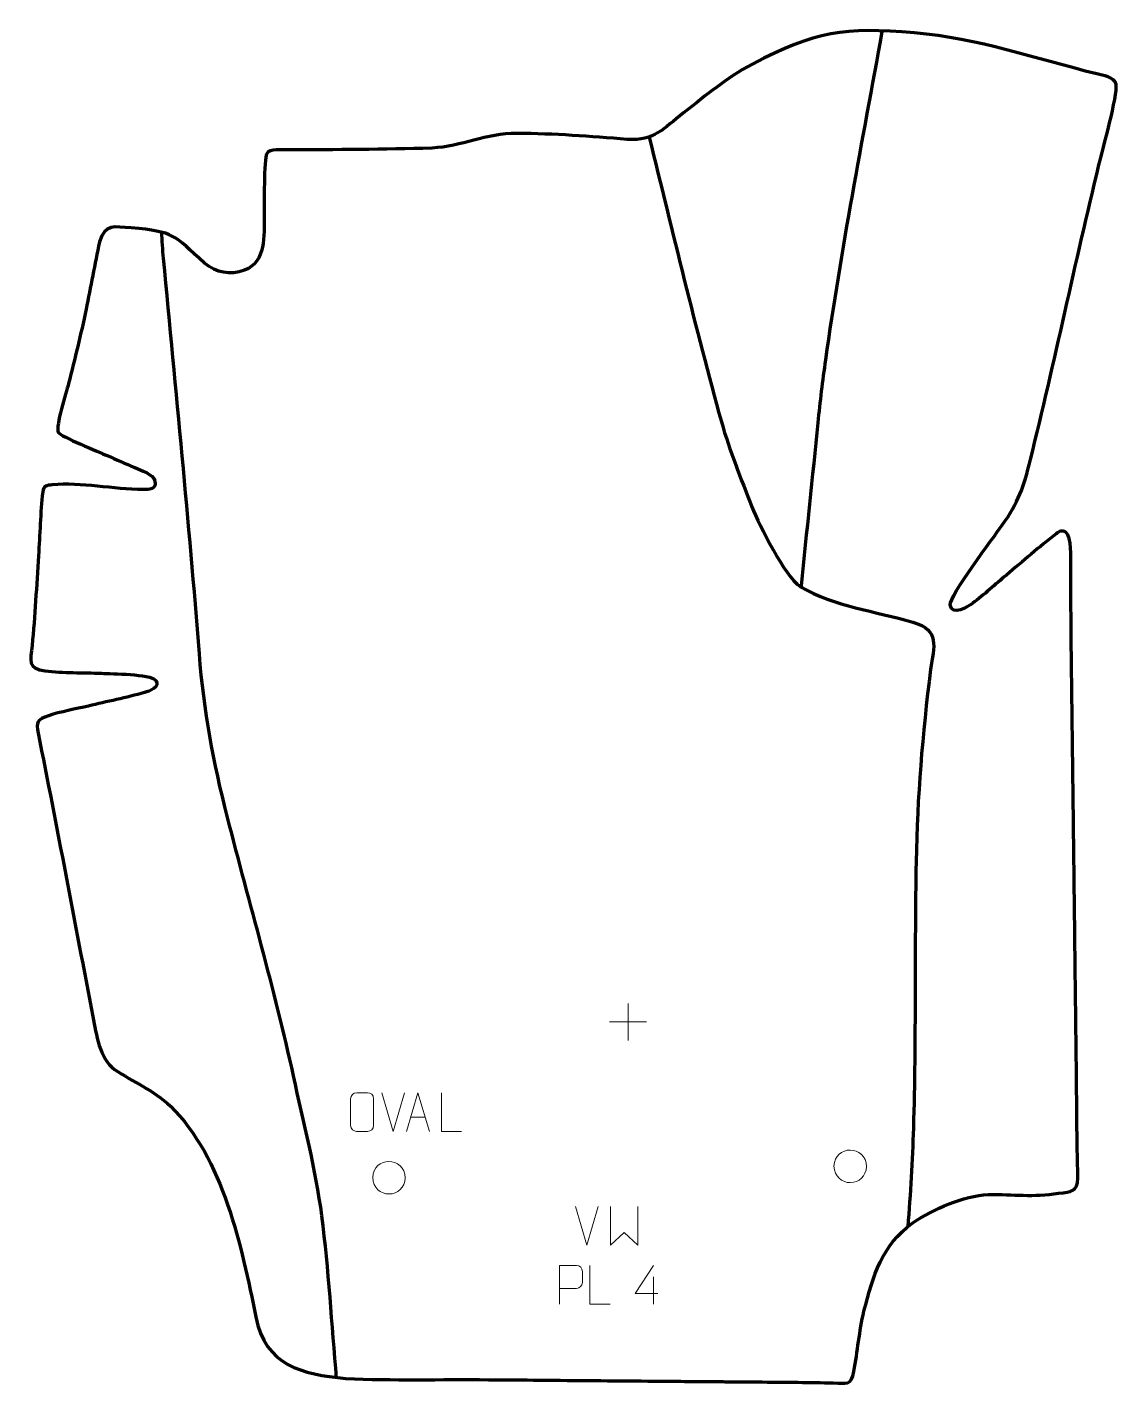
# Model space of a CAD drawing. Header units: millimetres. Extents: x 1449 to 2153, y -18 to 859.
import ezdxf

# ---------------------------------------------------------------- set-up
doc = ezdxf.new("R2010")
doc.units = ezdxf.units.MM
doc.header["$MEASUREMENT"] = 0
doc.layers.add('layer 2', color=7, linetype='Continuous')
doc.layers.add('layer 3', color=7, linetype='Continuous')

msp = doc.modelspace()

# ---------------------------------------------------------------- linework, layer by layer
at = {"layer": 'layer 2', "color": 142, "lineweight": 158}
for points, knots in [([(2000.5772, 856.0638), (1987.7199, 785.5541), (1974.1164, 715.2085), (1964.1284, 644.2121), (1964.1284, 644.2121), (1962.2407, 630.7141), (1960.5665, 617.2184), (1959.2047, 603.6566), (1959.2047, 603.6566), (1955.7275, 568.5516), (1951.9529, 533.4767), (1948.3861, 498.3805), (1948.3861, 498.3805), (1948.3861, 498.3805), (1948.2904, 497.4381), (1948.2904, 497.4381)], [0, 0, 0, 0, 0.2, 0.2, 0.2, 0.2, 0.4, 0.4, 0.4, 0.4, 0.6, 0.6, 0.6, 0.6, 1, 1, 1, 1]), ([(1850.47, 787.8451), (1865.6021, 726.6327), (1880.1978, 664.8717), (1897.0376, 604.1279), (1897.0376, 604.1279), (1902.3759, 585.629), (1909.7091, 567.3597), (1916.6397, 549.3882), (1916.6397, 549.3882), (1921.8043, 536.9347), (1937.5341, 505.2124), (1947.947, 497.8039), (1947.947, 497.8039), (1970.3216, 485.1823), (1996.1773, 481.9221), (2020.4693, 475.0457), (2020.4693, 475.0457), (2038.4482, 469.6029), (2033.9177, 459.5357), (2031.9658, 444.3231), (2031.9658, 444.3231), (2026.5682, 402.2559), (2023.3809, 362.677), (2022.5847, 320.2499), (2022.5847, 320.2499), (2021.5115, 263.0578), (2022.5476, 205.8634), (2020.8332, 148.6747), (2020.8332, 148.6747), (2020.1804, 127.3548), (2018.9273, 106.0987), (2017.1697, 84.8421)], [0, 0, 0, 0, 0.11111111, 0.11111111, 0.11111111, 0.11111111, 0.22222222, 0.22222222, 0.22222222, 0.22222222, 0.33333333, 0.33333333, 0.33333333, 0.33333333, 0.44444444, 0.44444444, 0.44444444, 0.44444444, 0.55555556, 0.55555556, 0.55555556, 0.55555556, 0.66666667, 0.66666667, 0.66666667, 0.66666667, 0.77777778, 0.77777778, 0.77777778, 0.77777778, 1, 1, 1, 1]), ([(1648.8534, -13.0099), (1645.7838, 21.7272), (1643.8517, 57.3229), (1639.3916, 91.8384), (1639.3916, 91.8384), (1635.4659, 121.8149), (1627.5139, 152.5985), (1621.0836, 182.2502), (1621.0836, 182.2502), (1608.7126, 238.4681), (1592.8181, 293.2635), (1578.5105, 348.9251), (1578.5105, 348.9251), (1569.3348, 385.2838), (1563.3268, 417.0786), (1560.3875, 454.5532), (1560.3875, 454.5532), (1553.7094, 539.6979), (1545.2579, 624.5343), (1537.2683, 709.5489), (1537.2683, 709.5489), (1536.727, 715.3088), (1536.4129, 721.0304), (1536.1553, 726.8076)], [0, 0, 0, 0, 0.14285714, 0.14285714, 0.14285714, 0.14285714, 0.28571429, 0.28571429, 0.28571429, 0.28571429, 0.42857143, 0.42857143, 0.42857143, 0.42857143, 0.57142857, 0.57142857, 0.57142857, 0.57142857, 0.71428571, 0.71428571, 0.71428571, 0.71428571, 1, 1, 1, 1])]:
    msp.add_open_spline(points, degree=3, knots=knots, dxfattribs=at)
at = {"layer": 'layer 2', "color": 250, "lineweight": 9}
for points in [[(1836.807, 228.9692), (1836.807, 228.9692), (1836.807, 204.9913), (1836.807, 204.9913)], [(1824.8181, 216.9802), (1824.8181, 216.9802), (1848.796, 216.9802), (1848.796, 216.9802)], [(1685.3406, 146.3473), (1685.3406, 146.3473), (1678.0188, 171.3009), (1678.0188, 171.3009)], [(1692.6625, 171.3009), (1692.6625, 171.3009), (1685.3407, 146.3473), (1685.3407, 146.3473)], [(1696.5928, 155.5968), (1696.5928, 155.5968), (1706.0885, 155.5968), (1706.0885, 155.5968)], [(1810.1769, 73.0483), (1810.1769, 73.0483), (1802.8551, 98.0019), (1802.8551, 98.0019)], [(1817.4988, 98.0019), (1817.4988, 98.0019), (1810.177, 73.0483), (1810.177, 73.0483)], [(1853.1903, 52.5342), (1853.1903, 52.5342), (1853.1903, 34.8695), (1853.1903, 34.8695)]]:
    msp.add_open_spline(points, degree=3, dxfattribs=at)
for points, knots in [([(1661.821, 171.3006), (1664.1467, 171.3006), (1666.4728, 171.3006), (1668.7989, 171.3006), (1668.7989, 171.3006), (1670.7455, 171.3362), (1672.7369, 169.8446), (1672.7636, 167.407), (1672.7636, 167.407), (1672.7632, 161.6601), (1672.7632, 155.9128), (1672.7636, 150.1651), (1672.7636, 150.1651), (1672.6238, 147.8417), (1670.9466, 146.3621), (1668.7989, 146.3513), (1668.7989, 146.3513), (1666.467, 146.3517), (1664.1351, 146.3517), (1661.8036, 146.3513), (1661.8036, 146.3513), (1659.8786, 146.2459), (1657.9065, 148.1304), (1657.9177, 150.1477), (1657.9177, 150.1477), (1657.918, 155.9178), (1657.918, 161.6875), (1657.9177, 167.4568), (1657.9177, 167.4568), (1657.9219, 169.5949), (1659.6686, 171.3141), (1661.821, 171.3006)], [0, 0, 0, 0, 0.11111111, 0.11111111, 0.11111111, 0.11111111, 0.22222222, 0.22222222, 0.22222222, 0.22222222, 0.33333333, 0.33333333, 0.33333333, 0.33333333, 0.44444444, 0.44444444, 0.44444444, 0.44444444, 0.55555556, 0.55555556, 0.55555556, 0.55555556, 0.66666667, 0.66666667, 0.66666667, 0.66666667, 0.77777778, 0.77777778, 0.77777778, 0.77777778, 1, 1, 1, 1]), ([(1693.8702, 146.3474), (1693.8702, 146.3474), (1701.2412, 171.3009), (1701.2412, 171.3009), (1701.2412, 171.3009), (1701.2412, 171.3009), (1708.8111, 146.3474), (1708.8111, 146.3474)], [0, 0, 0, 0, 0.33333333, 0.33333333, 0.33333333, 0.33333333, 1, 1, 1, 1]), ([(1729.5007, 146.3473), (1729.5007, 146.3473), (1716.5516, 146.3473), (1716.5516, 146.3473), (1716.5516, 146.3473), (1716.5516, 146.3473), (1716.5516, 171.3009), (1716.5516, 171.3009)], [0, 0, 0, 0, 0.33333333, 0.33333333, 0.33333333, 0.33333333, 1, 1, 1, 1]), ([(1969.629, 123.905), (1969.6997, 130.5454), (1974.9737, 134.3914), (1980.129, 134.2944), (1980.129, 134.2944), (1985.2843, 134.3914), (1990.5583, 130.328), (1990.629, 123.6876), (1990.629, 123.6876), (1990.2588, 117.3583), (1985.8169, 113.3276), (1980.129, 113.2982), (1980.129, 113.2982), (1974.9737, 113.2012), (1969.6997, 117.2646), (1969.629, 123.905)], [0, 0, 0, 0, 0.2, 0.2, 0.2, 0.2, 0.4, 0.4, 0.4, 0.4, 0.6, 0.6, 0.6, 0.6, 1, 1, 1, 1]), ([(1672.1504, 116.5741), (1672.2211, 123.2145), (1677.4951, 127.0605), (1682.6504, 126.9635), (1682.6504, 126.9635), (1687.8057, 127.0605), (1693.0797, 122.9971), (1693.1504, 116.3567), (1693.1504, 116.3567), (1692.7802, 110.0274), (1688.3383, 105.9967), (1682.6504, 105.9673), (1682.6504, 105.9673), (1677.4951, 105.8703), (1672.2211, 109.9337), (1672.1504, 116.5741)], [0, 0, 0, 0, 0.2, 0.2, 0.2, 0.2, 0.4, 0.4, 0.4, 0.4, 0.6, 0.6, 0.6, 0.6, 1, 1, 1, 1]), ([(1825.4722, 98.0042), (1825.4722, 98.0042), (1825.4722, 73.0462), (1825.4722, 73.0462), (1825.4722, 73.0462), (1825.4722, 73.0462), (1834.3149, 81.1109), (1834.3149, 81.1109), (1834.3149, 81.1109), (1834.3149, 81.1109), (1843.1573, 73.0468), (1843.1573, 73.0468), (1843.1573, 73.0468), (1843.1573, 73.0468), (1843.1573, 98.0042), (1843.1573, 98.0042)], [0, 0, 0, 0, 0.2, 0.2, 0.2, 0.2, 0.4, 0.4, 0.4, 0.4, 0.6, 0.6, 0.6, 0.6, 1, 1, 1, 1]), ([(1792.712, 34.8798), (1792.712, 34.8798), (1792.712, 59.8334), (1792.712, 59.8334), (1792.712, 59.8334), (1796.307, 59.8334), (1799.9023, 59.8334), (1803.4977, 59.8334), (1803.4977, 59.8334), (1805.8229, 59.7955), (1807.3803, 58.3054), (1807.3761, 55.9393), (1807.3761, 55.9393), (1807.3757, 53.9036), (1807.3757, 50.8443), (1807.3761, 48.8083), (1807.3761, 48.8083), (1807.3696, 46.9329), (1805.5574, 44.991), (1803.5478, 44.9719), (1803.5478, 44.9719), (1803.5478, 44.9719), (1792.712, 44.9719), (1792.712, 44.9719)], [0, 0, 0, 0, 0.14285714, 0.14285714, 0.14285714, 0.14285714, 0.28571429, 0.28571429, 0.28571429, 0.28571429, 0.42857143, 0.42857143, 0.42857143, 0.42857143, 0.57142857, 0.57142857, 0.57142857, 0.57142857, 0.71428571, 0.71428571, 0.71428571, 0.71428571, 1, 1, 1, 1]), ([(1825.1982, 34.8797), (1825.1982, 34.8797), (1812.2491, 34.8797), (1812.2491, 34.8797), (1812.2491, 34.8797), (1812.2491, 34.8797), (1812.2491, 59.8333), (1812.2491, 59.8333)], [0, 0, 0, 0, 0.33333333, 0.33333333, 0.33333333, 0.33333333, 1, 1, 1, 1]), ([(1856.1344, 41.7731), (1856.1344, 41.7731), (1841.3127, 41.7731), (1841.3127, 41.7731), (1841.3127, 41.7731), (1841.3127, 41.7731), (1853.1903, 59.8436), (1853.1903, 59.8436)], [0, 0, 0, 0, 0.33333333, 0.33333333, 0.33333333, 0.33333333, 1, 1, 1, 1])]:
    msp.add_open_spline(points, degree=3, knots=knots, dxfattribs=at)
at = {"layer": 'layer 3', "color": 242, "lineweight": 158}
msp.add_open_spline([(1710.3387, 780.8638), (1729.8311, 781.8401), (1744.8554, 790.5244), (1765.2717, 790.369), (1765.2717, 790.369), (1789.4565, 790.08), (1812.2675, 788.5161), (1836.3237, 786.4341), (1836.3237, 786.4341), (1854.3351, 785.5761), (1859.4141, 793.3661), (1872.5163, 803.5024), (1872.5163, 803.5024), (1888.0455, 815.584), (1899.3895, 825.6035), (1917.0889, 835.0614), (1917.0889, 835.0614), (1957.587, 856.309), (1976.2784, 858.8809), (2021.6491, 855.2966), (2021.6491, 855.2966), (2062.6638, 851.4424), (2099.5598, 838.7056), (2139.0662, 828.6804), (2139.0662, 828.6804), (2143.2585, 827.6687), (2150.5572, 826.8122), (2151.5698, 821.9165), (2151.5698, 821.9165), (2152.6665, 814.7554), (2142.9385, 780.074), (2140.49, 770.0027), (2140.49, 770.0027), (2125.207, 706.756), (2111.8976, 642.9593), (2096.3387, 579.8238), (2096.3387, 579.8238), (2091.8548, 561.629), (2088.788, 552.7476), (2077.9203, 537.2348), (2077.9203, 537.2348), (2072.7319, 529.9282), (2043.6409, 491.6373), (2044.5733, 485.8753), (2044.5733, 485.8753), (2045.7486, 478.612), (2056.0298, 484.8738), (2059.1102, 487.1503), (2059.1102, 487.1503), (2066.3346, 492.5665), (2073.7264, 499.434), (2080.7888, 505.3186), (2080.7888, 505.3186), (2091.3194, 514.1468), (2102.0727, 523.6387), (2112.9111, 531.9865), (2112.9111, 531.9865), (2114.8135, 533.4517), (2116.7559, 534.5623), (2119.1452, 532.9409), (2119.1452, 532.9409), (2123.0219, 529.4529), (2122.2869, 516.6881), (2122.2984, 511.4115), (2122.2984, 511.4115), (2122.3976, 466.058), (2123.1869, 420.5841), (2123.7279, 375.2218), (2123.7279, 375.2218), (2123.7279, 375.2218), (2123.7393, 374.2695), (2123.7393, 374.2695), (2123.7393, 374.2695), (2123.8907, 361.5721), (2124.0422, 348.8748), (2124.1936, 336.1774), (2124.1936, 336.1774), (2124.3451, 323.48), (2124.4965, 310.7827), (2124.648, 298.0853), (2124.648, 298.0853), (2124.7237, 291.7366), (2124.7994, 285.3879), (2124.8751, 279.0392), (2124.8751, 279.0392), (2125.0228, 266.6593), (2125.1705, 254.2794), (2125.3181, 241.8994), (2125.3181, 241.8994), (2125.3901, 235.8682), (2125.462, 229.8369), (2125.534, 223.8057), (2125.534, 223.8057), (2125.5983, 218.4093), (2125.6627, 213.0129), (2125.7271, 207.6166), (2125.7271, 207.6166), (2125.7952, 201.9028), (2125.8634, 196.189), (2125.9315, 190.4751), (2125.9315, 190.4751), (2126.2205, 165.7441), (2126.3016, 141.0094), (2126.8842, 116.2827), (2126.8842, 116.2827), (2126.5562, 107.0025), (2122.8266, 107.7181), (2114.5223, 106.3977), (2114.5223, 106.3977), (2097.7791, 103.8283), (2085.5402, 105.7528), (2069.2016, 105.7313), (2069.2016, 105.7313), (2052.8491, 104.6435), (2034.0591, 96.3934), (2020.5044, 87.3815), (2020.5044, 87.3815), (2000.1838, 72.5029), (1995.0462, 53.4727), (1988.9789, 30.2769), (1988.9789, 30.2769), (1985.8887, 17.3228), (1984.8848, 4.4545), (1982.4508, -8.5077), (1982.4508, -8.5077), (1980.7026, -17.8175), (1977.8274, -16.1218), (1969.0598, -15.9094), (1969.0598, -15.9094), (1961.5862, -15.7282), (1954.0509, -15.61), (1946.5751, -15.5408), (1946.5751, -15.5408), (1937.6973, -15.4653), (1928.8196, -15.3899), (1919.9418, -15.3144), (1919.9418, -15.3144), (1913.6006, -15.2605), (1907.2593, -15.2066), (1900.9181, -15.1527), (1900.9181, -15.1527), (1897.1133, -15.1203), (1893.3086, -15.088), (1889.5038, -15.0556), (1889.5038, -15.0556), (1889.5038, -15.0556), (1887.6014, -15.0395), (1887.6014, -15.0395), (1887.6014, -15.0395), (1874.9189, -14.9317), (1862.2364, -14.8239), (1849.5539, -14.716), (1849.5539, -14.716), (1826.4084, -14.5193), (1803.2628, -14.3225), (1780.1173, -14.1258), (1780.1173, -14.1258), (1769.0201, -14.0314), (1757.9229, -13.9371), (1746.8257, -13.8428), (1746.8257, -13.8428), (1716.2763, -13.623), (1685.0577, -14.4131), (1654.6039, -13.116), (1654.6039, -13.116), (1626.5439, -10.2364), (1602.8815, -4.8911), (1596.707, 26.7322), (1596.707, 26.7322), (1587.8244, 71.631), (1575.6468, 129.5338), (1541.7163, 162.5577), (1541.7163, 162.5577), (1530.8498, 173.1339), (1517.9237, 177.9496), (1505.7145, 186.2901), (1505.7145, 186.2901), (1495.5639, 194.0861), (1494.09, 208.5275), (1491.7671, 220.4143), (1491.7671, 220.4143), (1479.867, 281.3708), (1468.6123, 342.4724), (1456.4002, 403.3638), (1456.4002, 403.3638), (1454.9717, 410.4864), (1455.6974, 411.9439), (1463.1179, 414.538), (1463.1179, 414.538), (1470.589, 417.1498), (1480.8723, 418.9453), (1488.863, 420.8519), (1488.863, 420.8519), (1500.7855, 423.685), (1513.2807, 426.2494), (1525.0347, 429.5333), (1525.0347, 429.5333), (1528.1287, 430.3977), (1535.6244, 432.9601), (1532.264, 437.4158), (1532.264, 437.4158), (1528.1989, 441.6383), (1504.3569, 441.6392), (1497.1995, 441.9491), (1497.1995, 441.9491), (1485.5733, 442.403), (1472.3725, 442.1854), (1460.9701, 443.5272), (1460.9701, 443.5272), (1449.3455, 445.184), (1451.4684, 449.9444), (1452.4696, 459.8831), (1452.4696, 459.8831), (1454.3827, 478.8741), (1455.349, 498.6513), (1456.6246, 517.7568), (1456.6246, 517.7568), (1457.478, 531.2728), (1457.875, 545.6652), (1459.3665, 559.0321), (1459.3665, 559.0321), (1459.9388, 563.0386), (1461.4735, 563.1593), (1465.5548, 563.5965), (1465.5548, 563.5965), (1484.17, 565.2342), (1505.1355, 560.7191), (1523.9398, 560.4588), (1523.9398, 560.4588), (1527.9622, 560.4032), (1533.0571, 560.3933), (1531.6891, 566.1322), (1531.6891, 566.1322), (1530.6618, 570.4421), (1522.4006, 573.1458), (1518.6894, 574.7083), (1518.6894, 574.7083), (1512.7439, 577.2115), (1506.7456, 579.9095), (1500.8381, 582.5229), (1500.8381, 582.5229), (1496.1813, 584.5266), (1470.8898, 594.7628), (1469.3639, 597.3894), (1469.3639, 597.3894), (1467.6038, 601.7412), (1474.4466, 622.7996), (1476.0336, 628.989), (1476.0336, 628.989), (1480.1834, 645.1679), (1483.8718, 660.5193), (1487.3357, 676.8707), (1487.3357, 676.8707), (1490.3505, 691.2377), (1492.8158, 706.078), (1496.0317, 720.309), (1496.0317, 720.309), (1499.658, 732.2215), (1505.5464, 730.0718), (1516.3464, 729.345), (1516.3464, 729.345), (1544.567, 727.0142), (1543.6019, 724.7026), (1563.7733, 706.6546), (1563.7733, 706.6546), (1571.4208, 700.2986), (1580.0734, 698.6403), (1589.5356, 702.0281), (1589.5356, 702.0281), (1603.5443, 707.569), (1602.0565, 724.4197), (1602.1461, 736.9822), (1602.1461, 736.9822), (1602.1871, 742.727), (1601.9875, 774.2888), (1603.7924, 777.2134), (1603.7924, 777.2134), (1605.9904, 780.7749), (1613.4674, 779.6457), (1617.3148, 779.6677), (1617.3148, 779.6677), (1648.3245, 779.8453), (1679.3413, 779.8827), (1710.3387, 780.8638)], degree=3, knots=[0, 0, 0, 0, 0.01388889, 0.01388889, 0.01388889, 0.01388889, 0.02777778, 0.02777778, 0.02777778, 0.02777778, 0.04166667, 0.04166667, 0.04166667, 0.04166667, 0.05555556, 0.05555556, 0.05555556, 0.05555556, 0.06944444, 0.06944444, 0.06944444, 0.06944444, 0.08333333, 0.08333333, 0.08333333, 0.08333333, 0.09722222, 0.09722222, 0.09722222, 0.09722222, 0.11111111, 0.11111111, 0.11111111, 0.11111111, 0.125, 0.125, 0.125, 0.125, 0.13888889, 0.13888889, 0.13888889, 0.13888889, 0.15277778, 0.15277778, 0.15277778, 0.15277778, 0.16666667, 0.16666667, 0.16666667, 0.16666667, 0.18055556, 0.18055556, 0.18055556, 0.18055556, 0.19444444, 0.19444444, 0.19444444, 0.19444444, 0.20833333, 0.20833333, 0.20833333, 0.20833333, 0.22222222, 0.22222222, 0.22222222, 0.22222222, 0.23611111, 0.23611111, 0.23611111, 0.23611111, 0.25, 0.25, 0.25, 0.25, 0.26388889, 0.26388889, 0.26388889, 0.26388889, 0.27777778, 0.27777778, 0.27777778, 0.27777778, 0.29166667, 0.29166667, 0.29166667, 0.29166667, 0.30555556, 0.30555556, 0.30555556, 0.30555556, 0.31944444, 0.31944444, 0.31944444, 0.31944444, 0.33333333, 0.33333333, 0.33333333, 0.33333333, 0.34722222, 0.34722222, 0.34722222, 0.34722222, 0.36111111, 0.36111111, 0.36111111, 0.36111111, 0.375, 0.375, 0.375, 0.375, 0.38888889, 0.38888889, 0.38888889, 0.38888889, 0.40277778, 0.40277778, 0.40277778, 0.40277778, 0.41666667, 0.41666667, 0.41666667, 0.41666667, 0.43055556, 0.43055556, 0.43055556, 0.43055556, 0.44444444, 0.44444444, 0.44444444, 0.44444444, 0.45833333, 0.45833333, 0.45833333, 0.45833333, 0.47222222, 0.47222222, 0.47222222, 0.47222222, 0.48611111, 0.48611111, 0.48611111, 0.48611111, 0.5, 0.5, 0.5, 0.5, 0.51388889, 0.51388889, 0.51388889, 0.51388889, 0.52777778, 0.52777778, 0.52777778, 0.52777778, 0.54166667, 0.54166667, 0.54166667, 0.54166667, 0.55555556, 0.55555556, 0.55555556, 0.55555556, 0.56944444, 0.56944444, 0.56944444, 0.56944444, 0.58333333, 0.58333333, 0.58333333, 0.58333333, 0.59722222, 0.59722222, 0.59722222, 0.59722222, 0.61111111, 0.61111111, 0.61111111, 0.61111111, 0.625, 0.625, 0.625, 0.625, 0.63888889, 0.63888889, 0.63888889, 0.63888889, 0.65277778, 0.65277778, 0.65277778, 0.65277778, 0.66666667, 0.66666667, 0.66666667, 0.66666667, 0.68055556, 0.68055556, 0.68055556, 0.68055556, 0.69444444, 0.69444444, 0.69444444, 0.69444444, 0.70833333, 0.70833333, 0.70833333, 0.70833333, 0.72222222, 0.72222222, 0.72222222, 0.72222222, 0.73611111, 0.73611111, 0.73611111, 0.73611111, 0.75, 0.75, 0.75, 0.75, 0.76388889, 0.76388889, 0.76388889, 0.76388889, 0.77777778, 0.77777778, 0.77777778, 0.77777778, 0.79166667, 0.79166667, 0.79166667, 0.79166667, 0.80555556, 0.80555556, 0.80555556, 0.80555556, 0.81944444, 0.81944444, 0.81944444, 0.81944444, 0.83333333, 0.83333333, 0.83333333, 0.83333333, 0.84722222, 0.84722222, 0.84722222, 0.84722222, 0.86111111, 0.86111111, 0.86111111, 0.86111111, 0.875, 0.875, 0.875, 0.875, 0.88888889, 0.88888889, 0.88888889, 0.88888889, 0.90277778, 0.90277778, 0.90277778, 0.90277778, 0.91666667, 0.91666667, 0.91666667, 0.91666667, 0.93055556, 0.93055556, 0.93055556, 0.93055556, 0.94444444, 0.94444444, 0.94444444, 0.94444444, 0.95833333, 0.95833333, 0.95833333, 0.95833333, 0.97222222, 0.97222222, 0.97222222, 0.97222222, 1, 1, 1, 1], dxfattribs=at)

doc.saveas('drawing.dxf')
